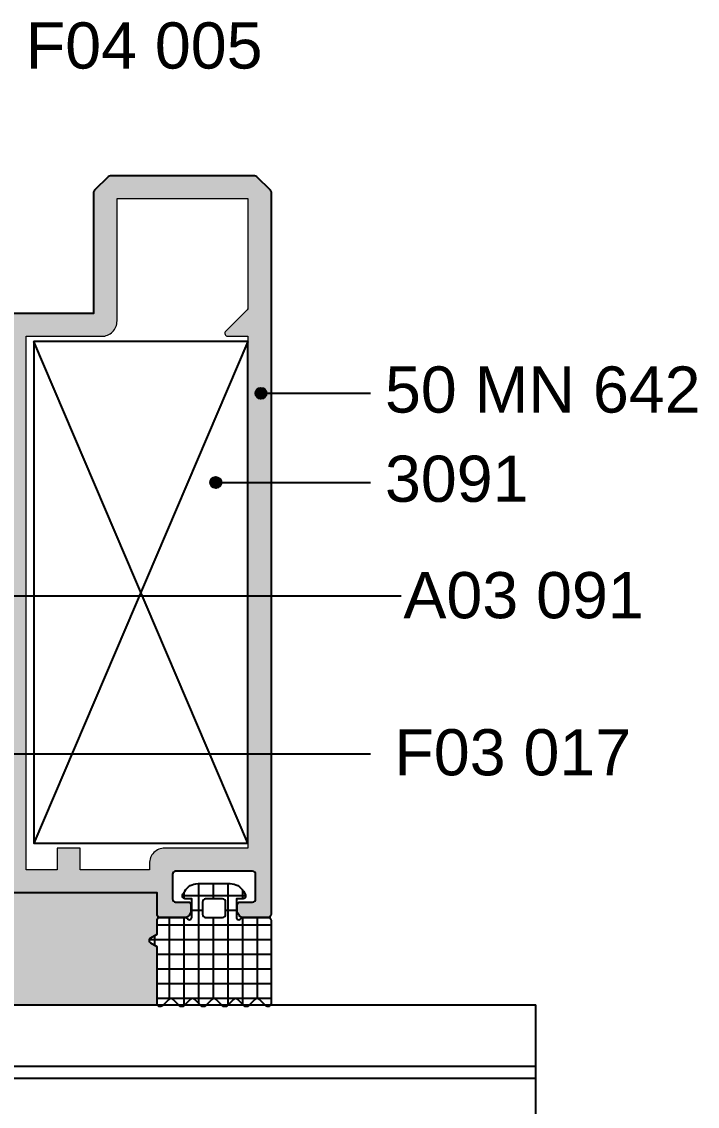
# Model space of a CAD drawing. Header units: millimetres. Extents: x -624 to 1947, y 11274 to 11571.
# Drawn here: x 967.4 to 1011.2, y 11369.4 to 11439.9 of the extents above; entities that cross this region are included whole.
import ezdxf

# ---------------------------------------------------------------- set-up
doc = ezdxf.new("R2010")
doc.units = ezdxf.units.MM
for name, color, linetype in [('AKSESUAR', 7, 'Continuous'), ('aksesuar_k', 7, 'Continuous'), ('Antet', 7, 'Continuous'), ('FITIL', 11, 'Continuous')]:
    doc.layers.add(name, color=color, linetype=linetype)
doc.styles.get("Standard").update_dxf_attribs({"font": 'arial.ttf'})

# ---------------------------------------------------------------- blocks, each defined once
blk = doc.blocks.new('TOPALCAM')
at = {"linetype": 'Continuous'}
for points in [[(1650.127, 13097.83), (1650.127, 13093.246), (1649.627, 13093.246), (1649.627, 13097.83)], [(1650.127, 13097.83), (1650.127, 13093.246), (1649.627, 13093.246), (1649.627, 13097.83)], [(1650.127, 13097.83), (1650.127, 13093.246), (1649.627, 13093.246), (1649.627, 13097.83)], [(1669.127, 13097.83), (1669.127, 13093.246), (1669.627, 13093.246), (1669.627, 13097.83)], [(1669.127, 13097.83), (1669.127, 13093.246), (1669.627, 13093.246), (1669.627, 13097.83)], [(1669.127, 13097.83), (1669.127, 13093.246), (1669.627, 13093.246), (1669.627, 13097.83)]]:
    blk.add_hatch(color=4, dxfattribs=at).paths.add_polyline_path(points)
at = {"color": 4}
for p, q in [((1636.107, 13113.73), (1636.107, 13033.73)), ((1636.107, 13113.73), (1678.387, 13113.73)), ((1636.107, 13113.73), (1678.387, 13113.73)), ((1636.107, 13113.73), (1678.387, 13113.73)), ((1642.107, 13033.73), (1642.107, 13113.73)), ((1642.107, 13033.73), (1642.107, 13113.73)), ((1642.107, 13033.73), (1642.107, 13113.73)), ((1643.627, 13033.73), (1643.627, 13113.73)), ((1643.627, 13033.73), (1643.627, 13113.73)), ((1643.627, 13033.73), (1643.627, 13113.73)), ((1649.627, 13033.73), (1649.627, 13113.73)), ((1649.627, 13033.73), (1649.627, 13113.73)), ((1649.627, 13033.73), (1649.627, 13113.73)), ((1669.627, 13073.73), (1669.627, 13113.73)), ((1669.627, 13073.73), (1669.627, 13113.73)), ((1669.627, 13073.73), (1669.627, 13113.73)), ((1673.627, 13073.73), (1673.627, 13113.73)), ((1673.627, 13073.73), (1673.627, 13113.73)), ((1673.627, 13073.73), (1673.627, 13113.73)), ((1674.387, 13073.73), (1674.387, 13113.73)), ((1674.387, 13073.73), (1674.387, 13113.73)), ((1674.387, 13073.73), (1674.387, 13113.73)), ((1678.387, 13073.73), (1678.387, 13113.73)), ((1678.387, 13073.73), (1678.387, 13113.73)), ((1678.387, 13073.73), (1678.387, 13113.73)), ((1649.627, 13073.73), (1678.387, 13073.73)), ((1636.107, 13033.73), (1649.627, 13033.73))]:
    blk.add_line(p, q, dxfattribs=at)
for points in [[(1650.127, 13097.83), (1650.127, 13093.246), (1649.627, 13093.246), (1649.627, 13097.83)], [(1650.127, 13097.83), (1650.127, 13093.246), (1649.627, 13093.246), (1649.627, 13097.83)], [(1650.127, 13097.83), (1650.127, 13093.246), (1649.627, 13093.246), (1649.627, 13097.83)], [(1669.127, 13097.83), (1669.127, 13093.228), (1669.627, 13093.228), (1669.627, 13097.83)], [(1669.127, 13097.83), (1669.127, 13093.246), (1669.627, 13093.246), (1669.627, 13097.83)], [(1669.127, 13097.83), (1669.127, 13093.228), (1669.627, 13093.228), (1669.627, 13097.83)], [(1669.127, 13097.83), (1669.127, 13093.246), (1669.627, 13093.246), (1669.627, 13097.83)], [(1669.127, 13097.83), (1669.127, 13093.228), (1669.627, 13093.228), (1669.627, 13097.83)], [(1669.127, 13097.83), (1669.127, 13093.246), (1669.627, 13093.246), (1669.627, 13097.83)]]:
    blk.add_lwpolyline(points, close=True, dxfattribs=at)
for points in [[(1667.127, 13091.23, -0.414214), (1669.127, 13093.23), (1669.127, 13097.83), (1650.127, 13097.83), (1650.127, 13093.23, -0.414214), (1652.127, 13091.23)], [(1667.127, 13091.23, -0.414214), (1669.127, 13093.23), (1669.127, 13097.83), (1650.127, 13097.83), (1650.127, 13093.23, -0.414214), (1652.127, 13091.23)], [(1667.127, 13091.23, -0.414214), (1669.127, 13093.23), (1669.127, 13097.83), (1650.127, 13097.83), (1650.127, 13093.23, -0.414214), (1652.127, 13091.23)], [(1666.678, 13091.73, -0.300614), (1668.627, 13093.679), (1668.627, 13097.33), (1650.627, 13097.33), (1650.627, 13093.679, -0.300614), (1652.577, 13091.73)], [(1666.678, 13091.73, -0.300614), (1668.627, 13093.679), (1668.627, 13097.33), (1650.627, 13097.33), (1650.627, 13093.679, -0.300614), (1652.577, 13091.73)], [(1666.678, 13091.73, -0.300614), (1668.627, 13093.679), (1668.627, 13097.33), (1650.627, 13097.33), (1650.627, 13093.679, -0.300614), (1652.577, 13091.73)]]:
    blk.add_lwpolyline(points, format="xyb", close=True, dxfattribs=at)

msp = doc.modelspace()

# ---------------------------------------------------------------- hatches: boundary and pattern name
msp.add_hatch(color=7).paths.add_polyline_path([(976.145, 11376.063), (976.145, 11379.759), (975.745, 11379.99, -0.57735), (975.745, 11380.336), (976.145, 11380.567), (976.145, 11381.463, -0.414214), (976.345, 11381.663, -0.414214), (976.145, 11381.863), (976.145, 11383.263), (960.745, 11383.263), (960.745, 11375.988), (976.16, 11375.988, -0.096813)])
at = {"layer": 'AKSESUAR', "linetype": 'ByBlock'}
h = msp.add_hatch(color=30, dxfattribs=at)
h.paths.add_polyline_path([(978.145, 11381.663), (976.345, 11381.663, -0.414214), (976.145, 11381.863), (976.145, 11383.263), (960.545, 11383.263), (960.545, 11384.763), (959.645, 11384.763, -0.414214), (958.945, 11385.463), (958.945, 11385.863, -0.414214), (959.145, 11386.063), (960.545, 11386.063), (960.545, 11388.263), (945.845, 11388.263), (945.845, 11386.063), (947.245, 11386.063, -0.414214), (947.445, 11385.863), (947.445, 11385.663, -0.414214), (946.845, 11385.063), (944.865, 11385.063, -0.388879), (944.666, 11385.246), (944.246, 11390.046, -0.440011), (944.445, 11390.263), (953.445, 11390.263), (953.745, 11389.963), (954.045, 11390.263), (961.945, 11390.263, -0.414214), (962.945, 11389.263), (962.945, 11386.263, 0.414214), (963.445, 11385.763), (965.545, 11385.763, 0.414214), (966.045, 11386.263), (966.045, 11397.513), (962.945, 11397.513), (962.945, 11397.313, -0.414214), (962.745, 11397.113), (962.483, 11397.113, -0.087489), (962.141, 11397.173), (959.977, 11397.961, -0.315299), (959.845, 11398.149), (959.845, 11399.213, -0.520567), (960.114, 11399.401), (961.177, 11399.014, 0.520567), (961.445, 11399.202), (961.445, 11401.355), (961.892, 11401.613), (962.745, 11401.613, -0.414214), (962.945, 11401.413), (962.945, 11399.886), (962.752, 11399.165, 0.57735), (962.997, 11398.92), (963.718, 11399.113), (964.973, 11399.113), (965.694, 11398.92, 0.493145), (965.945, 11399.113), (965.945, 11408.813), (966.245, 11409.113), (965.945, 11409.413), (965.945, 11419.113, 0.493145), (965.694, 11419.306), (964.973, 11419.113), (963.718, 11419.113), (962.997, 11419.306, 0.57735), (962.752, 11419.061), (962.945, 11418.34), (962.945, 11416.813, -0.414214), (962.745, 11416.613), (961.892, 11416.613), (961.445, 11416.871), (961.445, 11419.024, 0.520567), (961.177, 11419.212), (960.114, 11418.825, -0.520567), (959.845, 11419.013), (959.845, 11420.077, -0.315299), (959.977, 11420.265), (961.591, 11420.853, -0.087489), (961.933, 11420.913), (972.045, 11420.913), (972.045, 11428.863), (973.045, 11429.863), (982.545, 11429.863), (983.545, 11428.863), (983.545, 11381.863, -0.414214), (983.345, 11381.663), (981.545, 11381.663), (981.345, 11382.009), (981.345, 11382.463, -0.414214), (981.545, 11382.663), (982.345, 11382.663, 0.414214), (982.545, 11382.863), (982.545, 11384.463, 0.414214), (982.345, 11384.663), (977.345, 11384.663, 0.414214), (977.145, 11384.463), (977.145, 11382.863, 0.414214), (977.345, 11382.663), (978.145, 11382.663, -0.414214), (978.345, 11382.463), (978.345, 11382.009)])
h.paths.add_polyline_path([(982.045, 11421.196), (980.604, 11419.754, 0.668179), (980.745, 11419.413), (982.045, 11419.413), (982.045, 11386.163), (976.645, 11386.163, 0.414214), (975.645, 11385.163), (975.645, 11384.763), (971.145, 11384.763), (971.145, 11386.163), (969.645, 11386.163), (969.645, 11384.763), (967.645, 11384.763), (967.645, 11419.413), (972.545, 11419.413, 0.414214), (973.545, 11420.413), (973.545, 11428.363), (982.045, 11428.363)], flags=16)
at = {"layer": 'Antet'}
h = msp.add_hatch(dxfattribs=at)
h.set_pattern_fill('LINE', color=0, scale=0.5, angle=45, style=0)
h.set_pattern_definition([(45, (2009.24853, 11379.88536), (-0.044194174, 0.044194174), [])])
edge = h.paths.add_edge_path()
edge.add_arc((982.892, 11415.714), 0.362, 0, 360)
h = msp.add_hatch(dxfattribs=at)
h.set_pattern_fill('LINE', color=0, scale=0.5, angle=45, style=0)
h.set_pattern_definition([(45, (2006.31642, 11374.089865), (-0.044194174, 0.044194174), [])])
edge = h.paths.add_edge_path()
edge.add_arc((979.96, 11409.918), 0.362, 0, 360)
at = {"layer": 'FITIL'}
h = msp.add_hatch(dxfattribs=at)
h.set_pattern_fill('NET', color=256, scale=0.3, style=0)
h.set_pattern_definition([(0, (-373.6988, -1354.6916), (0, 0.9525), []), (90, (-373.6988, -1354.6916), (-0.9525, 1e-16), [])])
h.paths.add_polyline_path([(976.145, 11376.063), (976.145, 11379.759), (975.745, 11379.99, -0.57735), (975.745, 11380.336), (976.145, 11380.567), (976.145, 11381.463, -0.414214), (976.345, 11381.663), (977.958, 11381.663, -0.245393), (978.122, 11381.577, 0.734238), (978.395, 11381.663), (978.395, 11382.863), (977.995, 11382.863, -0.57735), (977.822, 11383.163), (977.938, 11383.363, -0.267949), (978.804, 11383.863), (980.887, 11383.863, -0.267949), (981.753, 11383.363), (981.869, 11383.163, -0.57735), (981.695, 11382.863), (981.295, 11382.863), (981.295, 11381.663, 0.734238), (981.568, 11381.577, -0.245393), (981.733, 11381.663), (983.345, 11381.663, -0.414214), (983.545, 11381.463), (983.545, 11376.063, -0.668179), (983.204, 11375.922), (982.787, 11376.339, 0.414214), (982.504, 11376.339), (982.087, 11375.922, -0.414214), (981.804, 11375.922), (981.387, 11376.339, 0.414214), (981.104, 11376.339), (980.687, 11375.922, -0.414214), (980.404, 11375.922), (979.987, 11376.339, 0.414214), (979.704, 11376.339), (979.287, 11375.922, -0.414214), (979.004, 11375.922), (978.587, 11376.339, 0.414214), (978.304, 11376.339), (977.887, 11375.922, -0.414214), (977.604, 11375.922), (977.187, 11376.339, 0.414214), (976.904, 11376.339), (976.487, 11375.922, -0.668179)])
h.paths.add_polyline_path([(980.595, 11381.863), (980.595, 11382.663, 0.414214), (980.395, 11382.863), (979.295, 11382.863, 0.414214), (979.095, 11382.663), (979.095, 11381.863, 0.414214), (979.295, 11381.663), (980.395, 11381.663, 0.414214)], flags=16)

# ---------------------------------------------------------------- linework, layer by layer
at = {"color": 140}
for p, q in [((982.892, 11415.714), (990.002, 11415.714)), ((979.96, 11409.918), (990.002, 11409.918)), ((930.881, 11402.559), (992.01, 11402.559)), ((948.061, 11392.298), (990.002, 11392.298))]:
    msp.add_line(p, q, dxfattribs=at)
at = {"color": 252, "linetype": 'Continuous', "lineweight": 15}
msp.add_lwpolyline([(969.645, 11384.763), (967.645, 11384.763), (967.645, 11419.413), (972.545, 11419.413, 0.414214), (973.545, 11420.413), (973.545, 11428.363), (982.045, 11428.363), (982.045, 11421.279, -0.198912), (981.987, 11421.137), (980.604, 11419.754, 0.668179), (980.745, 11419.413), (982.045, 11419.413), (982.045, 11386.163), (976.645, 11386.163, 0.414214), (975.645, 11385.163), (975.645, 11384.763), (971.145, 11384.763), (971.145, 11386.163), (969.645, 11386.163)], format="xyb", close=True, dxfattribs=at)
at = {"color": 11, "linetype": 'Continuous', "flags": 128}
msp.add_lwpolyline([(976.145, 11376.063), (976.145, 11379.759), (975.745, 11379.99, -0.57735), (975.745, 11380.336), (976.145, 11380.567), (976.145, 11381.463, -0.414214), (976.345, 11381.663), (977.958, 11381.663, -0.245393), (978.122, 11381.577, 0.734238), (978.395, 11381.663), (978.395, 11382.863), (977.995, 11382.863, -0.57735), (977.822, 11383.163), (977.938, 11383.363, -0.267949), (978.804, 11383.863), (980.887, 11383.863, -0.267949), (981.753, 11383.363), (981.869, 11383.163, -0.57735), (981.695, 11382.863), (981.295, 11382.863), (981.295, 11381.663, 0.734238), (981.568, 11381.577, -0.245393), (981.733, 11381.663), (983.345, 11381.663, -0.414214), (983.545, 11381.463), (983.545, 11376.063, -0.668179), (983.204, 11375.922), (982.787, 11376.339, 0.414214), (982.504, 11376.339), (982.087, 11375.922, -0.414214), (981.804, 11375.922), (981.387, 11376.339, 0.414214), (981.104, 11376.339), (980.687, 11375.922, -0.414214), (980.404, 11375.922), (979.987, 11376.339, 0.414214), (979.704, 11376.339), (979.287, 11375.922, -0.414214), (979.004, 11375.922), (978.587, 11376.339, 0.414214), (978.304, 11376.339), (977.887, 11375.922, -0.414214), (977.604, 11375.922), (977.187, 11376.339, 0.414214), (976.904, 11376.339), (976.487, 11375.922, -0.668179)], format="xyb", close=True, dxfattribs=at)
at = {"layer": 'AKSESUAR', "color": 30, "linetype": 'ByBlock'}
msp.add_lwpolyline([(961.933, 11420.913), (972.045, 11420.913), (972.045, 11428.78, -0.198912), (972.104, 11428.922), (972.987, 11429.804, -0.198912), (973.128, 11429.863), (982.463, 11429.863, -0.198912), (982.604, 11429.804), (983.487, 11428.922, -0.198912), (983.545, 11428.78), (983.545, 11381.863, -0.414214), (983.345, 11381.663), (981.661, 11381.663, -0.267949), (981.488, 11381.763), (981.372, 11381.963, -0.131652), (981.345, 11382.063), (981.345, 11382.463, -0.414214), (981.545, 11382.663), (982.345, 11382.663, 0.414214), (982.545, 11382.863), (982.545, 11384.463, 0.414214), (982.345, 11384.663), (977.345, 11384.663, 0.414214), (977.145, 11384.463), (977.145, 11382.863, 0.414214), (977.345, 11382.663), (978.145, 11382.663, -0.414214), (978.345, 11382.463), (978.345, 11382.063, -0.131652), (978.319, 11381.963), (978.203, 11381.763, -0.267949), (978.03, 11381.663), (976.345, 11381.663, -0.414214), (976.145, 11381.863), (976.145, 11383.263), (960.545, 11383.263)], format="xyb", dxfattribs=at)
at = {"layer": 'aksesuar_k', "color": 3}
for p, q in [((982.045, 11419.081), (968.145, 11386.495)), ((982.045, 11386.495), (968.145, 11419.081))]:
    msp.add_line(p, q, dxfattribs=at)
msp.add_lwpolyline([(982.045, 11386.495), (982.045, 11419.081), (968.145, 11419.081), (968.145, 11386.495)], close=True, dxfattribs=at)
at = {"layer": 'Antet', "color": 0}
for centre in [(982.892, 11415.714), (979.96, 11409.918)]:
    msp.add_circle(centre, 0.362, dxfattribs=at)
at = {"layer": 'FITIL', "flags": 128}
msp.add_lwpolyline([(980.595, 11381.863), (980.595, 11382.663, 0.414214), (980.395, 11382.863), (979.295, 11382.863, 0.414214), (979.095, 11382.663), (979.095, 11381.863, 0.414214), (979.295, 11381.663), (980.395, 11381.663, 0.414214)], format="xyb", close=True, dxfattribs=at)

# ---------------------------------------------------------------- block references
at = {"color": 30, "xscale": -1, "rotation": 270}
msp.add_blockref('TOPALCAM', (-12112.984, 9697.601), dxfattribs=at)

# ---------------------------------------------------------------- texts
at = {"layer": 'Antet', "char_height": 3, "width": 32.13086}
for s, insert, attachment_point in [('{\\fArial|b0|i0|c162|p34;F04 005}', (967.618, 11439.809), 1), ('{\\fArial|b0|i0|c162|p34;50 MN 642}', (990.947, 11417.457), 1), ('{\\fArial|b0|i0|c162|p34;3091}', (990.947, 11411.661), 1), ('{\\fArial|b0|i0|c162|p34;A03 091}', (1007.757, 11404.097), 3), ('{\\fArial|b0|i0|c162|p34;F03 017}', (991.561, 11393.89), 1)]:
    msp.add_mtext(s, dxfattribs=dict(at, insert=insert, attachment_point=attachment_point))

doc.saveas('drawing.dxf')
